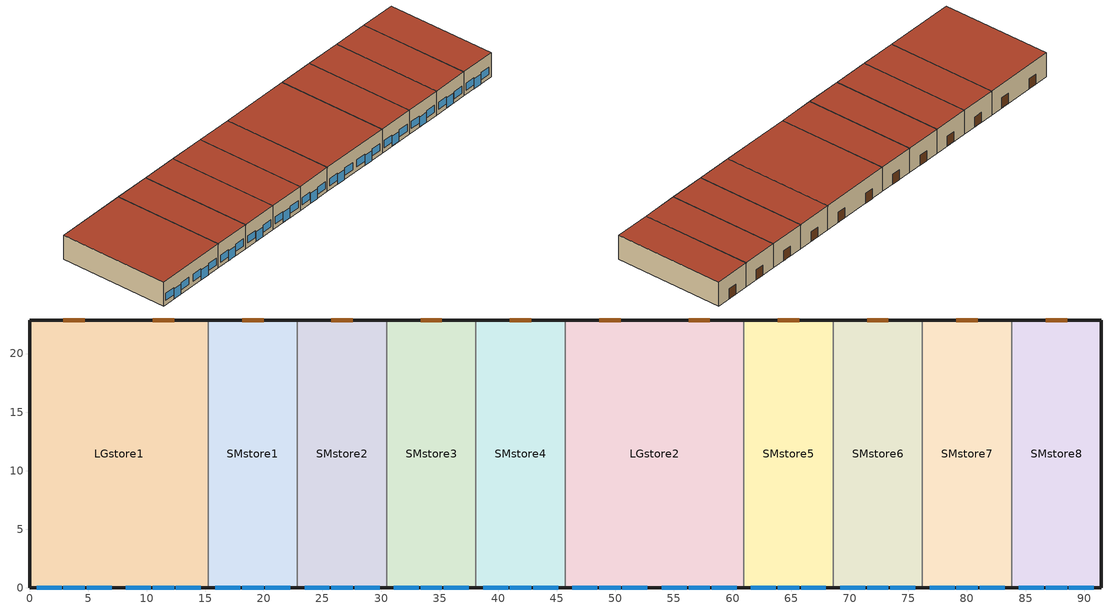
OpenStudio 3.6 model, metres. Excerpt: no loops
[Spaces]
SMstore2
 floor ground (Foundation F 0.9W/m*K Perim 15.24m Area 174.19m2): 30.48,22.86 30.48,0 22.86,0 22.86,22.86 z0
 wall outside: 22.86,0 30.48,0 / 30.48,22.86 22.86,22.86 z0:5.18
 wall to SMstore3: 30.48,0 30.48,22.86 z0:5.18
 wall to SMstore1: 22.86,22.86 22.86,0 z0:5.18
 window: 23.47,0 25.6,0 / 27.74,0 29.87,0 z0.91:2.43; 25.76,0 27.58,0 z0:2.13
 door: 27.58,22.86 25.76,22.86 z0:2.13
 roof outside: 30.48,0 30.48,22.86 22.86,22.86 22.86,0 z5.18
SMstore7
 floor ground (Foundation F 0.9W/m*K Perim 15.24m Area 174.19m2): 83.82,22.86 83.82,0 76.2,0 76.2,22.86 z0
 wall outside: 76.2,0 83.82,0 / 83.82,22.86 76.2,22.86 z0:5.18
 wall to SMstore6: 76.2,22.86 76.2,0 z0:5.18
 wall to SMstore8: 83.82,0 83.82,22.86 z0:5.18
 window: 81.08,0 83.21,0 / 76.81,0 78.94,0 z0.91:2.43; 79.1,0 80.92,0 z0:2.13
 door: 80.92,22.86 79.1,22.86 z0:2.13
 roof outside: 83.82,0 83.82,22.86 76.2,22.86 76.2,0 z5.18
SMstore3
 floor ground (Foundation F 0.9W/m*K Perim 15.24m Area 174.19m2): 38.1,22.86 38.1,0 30.48,0 30.48,22.86 z0
 wall outside: 30.48,0 38.1,0 / 38.1,22.86 30.48,22.86 z0:5.18
 wall to SMstore4: 38.1,0 38.1,22.86 z0:5.18
 window: 31.09,0 33.22,0 / 35.36,0 37.49,0 z0.91:2.43; 33.38,0 35.2,0 z0:2.13
 door: 35.2,22.86 33.38,22.86 z0:2.13
 roof outside: 38.1,0 38.1,22.86 30.48,22.86 30.48,0 z5.18
SMstore1
 floor ground (Foundation F 0.9W/m*K Perim 15.24m Area 174.19m2): 22.86,22.86 22.86,0 15.24,0 15.24,22.86 z0
 wall outside: 15.24,0 22.86,0 / 22.86,22.86 15.24,22.86 z0:5.18
 wall to LGstore1: 15.24,22.86 15.24,0 z0:5.18
 window: 15.85,0 17.98,0 / 20.12,0 22.25,0 z0.91:2.43; 18.14,0 19.97,0 z0:2.13
 door: 19.97,22.86 18.14,22.86 z0:2.13
 roof outside: 22.86,0 22.86,22.86 15.24,22.86 15.24,0 z5.18
LGstore2
 floor ground (Foundation F 0.9W/m*K Perim 30.48m Area 348.39m2): 60.96,22.86 60.96,0 45.72,0 45.72,22.86 z0
 wall outside: 45.72,0 60.96,0 / 60.96,22.86 45.72,22.86 z0:5.18
 wall to SMstore5: 60.96,0 60.96,22.86 z0:5.18
 wall to SMstore4: 45.72,22.86 45.72,0 z0:5.18
 window: 48.62,0 50.44,0 / 56.24,0 58.06,0 z0:2.13; 46.33,0 48.46,0 / 58.22,0 60.35,0 / 53.95,0 56.08,0 / 50.6,0 52.73,0 z0.91:2.43
 door: 50.44,22.86 48.62,22.86 / 58.06,22.86 56.24,22.86 z0:2.13
 roof outside: 60.96,0 60.96,22.86 45.72,22.86 45.72,0 z5.18
SMstore8
 floor ground (Foundation F 0.9W/m*K Perim 38.1m Area 174.19m2): 91.44,22.86 91.44,0 83.82,0 83.82,22.86 z0
 wall outside: 83.82,0 91.44,0 91.44,22.86 83.82,22.86 z0:5.18
 window: 86.72,0 88.54,0 z0:2.13; 84.43,0 86.56,0 / 88.7,0 90.83,0 z0.91:2.43
 door: 88.54,22.86 86.72,22.86 z0:2.13
 roof outside: 91.44,0 91.44,22.86 83.82,22.86 83.82,0 z5.18
SMstore5
 floor ground (Foundation F 0.9W/m*K Perim 15.24m Area 174.19m2): 68.58,22.86 68.58,0 60.96,0 60.96,22.86 z0
 wall outside: 60.96,0 68.58,0 / 68.58,22.86 60.96,22.86 z0:5.18
 wall to SMstore6: 68.58,0 68.58,22.86 z0:5.18
 window: 61.57,0 63.7,0 / 65.84,0 67.97,0 z0.91:2.43; 63.86,0 65.68,0 z0:2.13
 door: 65.68,22.86 63.86,22.86 z0:2.13
 roof outside: 68.58,0 68.58,22.86 60.96,22.86 60.96,0 z5.18
SMstore4
 floor ground (Foundation F 0.9W/m*K Perim 15.24m Area 174.19m2): 45.72,22.86 45.72,0 38.1,0 38.1,22.86 z0
 wall outside: 38.1,0 45.72,0 / 45.72,22.86 38.1,22.86 z0:5.18
 window: 41,0 42.82,0 z0:2.13; 38.71,0 40.84,0 / 42.98,0 45.11,0 z0.91:2.43
 door: 42.82,22.86 41,22.86 z0:2.13
 roof outside: 45.72,0 45.72,22.86 38.1,22.86 38.1,0 z5.18
SMstore6
 floor ground (Foundation F 0.9W/m*K Perim 15.24m Area 174.19m2): 76.2,22.86 76.2,0 68.58,0 68.58,22.86 z0
 wall outside: 68.58,0 76.2,0 / 76.2,22.86 68.58,22.86 z0:5.18
 window: 73.46,0 75.59,0 / 69.19,0 71.32,0 z0.91:2.43; 71.48,0 73.3,0 z0:2.13
 door: 73.3,22.86 71.48,22.86 z0:2.13
 roof outside: 76.2,0 76.2,22.86 68.58,22.86 68.58,0 z5.18
LGstore1
 floor ground (Foundation F 0.9W/m*K Perim 53.34m Area 348.39m2): 15.24,22.86 15.24,0 0,0 0,22.86 z0
 wall outside: 15.24,22.86 0,22.86 0,0 15.24,0 z0:5.18
 window: 8.23,0 10.36,0 / 0.61,0 2.74,0 / 4.88,0 7.01,0 / 12.5,0 14.63,0 z0.91:2.43; 10.52,0 12.35,0 / 2.9,0 4.73,0 z0:2.13
 door: 4.73,22.86 2.9,22.86 / 12.35,22.86 10.52,22.86 z0:2.13
 roof outside: 15.24,0 15.24,22.86 0,22.86 0,0 z5.18
[ClimateZones]
Climate Zone Institution Name 1=ASHRAE; Climate Zone Document Name 1=ANSI/ASHRAE Standard 169; Climate Zone Document Year 1=2006; Climate Zone Value 1=4A
[Building]
-RetailStripmall-ASHRAE 169-2013-4A created: 2024-02-12 17:39:38 +0000: North Axis {deg}=0; Default Construction Set=90.1-2016 - StMall - ASHRAE 169-2013-4A; Standards Number of Stories=1; Standards Number of Above Ground Stories=1; Standards Building Type=RetailStripmall
[Site]
New York-John F Kennedy Intl AP_NY_USA: Latitude {deg}=40.65; Longitude {deg}=-73.8; Time Zone {hr}=-5; Elevation {m}=5; Terrain=City
[SizingPeriod:DesignDay] Barometric Pressure {Pa}=101241; Rain Indicator=No; Snow Indicator=No; Day of Month=21; Daylight Saving Time Indicator=No; Humidity Condition Type=Wetbulb; Dry-Bulb Temperature Range Modifier Type=DefaultMultipliers
Name | Maximum Dry-Bulb Temperature {C} | Daily Dry-Bulb Temperature Range {deltaC} | Wind Speed {m/s} | Wind Direction {deg} | Month | Day Type | Wetbulb or DewPoint at Maximum Dry-Bulb {C} | Solar Model Indicator | ASHRAE Clear Sky Optical Depth for Beam Irradiance | ASHRAE Clear Sky Optical Depth for Diffuse Irradiance | Sky Clearness
New.York-John.F.Kennedy.Intl.AP_NY_USA Ann Clg .4% Condns DB=>MWB | 32.1 | 7.4 | 5.6 | 230 | 7 | SummerDesignDay | 23.1 | ASHRAETau | 0.541 | 1.8
New.York-John.F.Kennedy.Intl.AP_NY_USA Ann Clg .4% Condns WB=>MDB | 29.1 | 7.4 | 5.6 | 230 | 7 | SummerDesignDay | 25 | ASHRAETau | 0.541 | 1.8
New.York-John.F.Kennedy.Intl.AP_NY_USA Ann Htg 99.6% Condns DB | -10.7 | 0 | 7.5 | 320 | 1 | WinterDesignDay | -10.7 | ASHRAEClearSky |  |  | 0
[Site:WaterMainsTemperature]
Calculation Method=Correlation; Annual Average Outdoor Air Temperature {C}=12.4667; Maximum Difference In Monthly Average Outdoor Air Temperatures {deltaC}=25.2
[Site:GroundTemperature:Shallow]
6, 2.1, 1.1, 2, 7.2, 13.1, 18.7, 22.7, 23.9, 22, 17.5, 11.7
[Site:GroundTemperature:Deep]
11.8, 9, 7.2, 6.7, 7.7, 10.1, 13, 15.9, 17.8, 18.2, 17.1, 14.8
[Site:GroundTemperature:FCfactorMethod]
January Ground Temperature {C}=14; February Ground Temperature {C}=7.3; March Ground Temperature {C}=3.3; April Ground Temperature {C}=1.2; May Ground Temperature {C}=-0.2; June Ground Temperature {C}=5.6; July Ground Temperature {C}=10.9; August Ground Temperature {C}=16.1; September Ground Temperature {C}=21.7; October Ground Temperature {C}=25; November Ground Temperature {C}=24.8; December Ground Temperature {C}=19.9
[Material:NoMass] Thermal Absorptance=0.9; Solar Absorptance=0.7
Name | Roughness | Thermal Resistance {m2-K/W} | Visible Absorptance
CP02 CARPET PAD | VeryRough | 0.21648 | 0.8
Typical Insulation R-14.97 | Smooth | 2.63723 | 0.7
Typical Carpet Pad | Smooth | 0.21648 | 0.8
Typical Insulation R-13.45 | Smooth | 2.368 | 0.7
Typical Insulation R-30.13 | Smooth | 5.30668 | 0.7
Typical Insulation R-1.85 | Smooth | 0.326262 | 0.7
Typical Insulation R-2.38 | Smooth | 0.418404 | 0.7
[Material]
Name | Roughness | Thickness {m} | Conductivity {W/m-K} | Density {kg/m3} | Specific Heat {J/kg-K} | Thermal Absorptance | Solar Absorptance | Visible Absorptance
100mm Normalweight concrete floor | MediumSmooth | 0.1016 | 2.31 | 2322 | 832
G01 13mm gypsum board | Smooth | 0.0127 | 0.16 | 800 | 1090 | 0.9 | 0.7 | 0.5
4 in. Normalweight Concrete Floor | MediumRough | 0.1016 | 2.31 | 2322 | 832 | 0.9 | 0.7 | 0.7
25mm Stucco | Smooth | 0.0254 | 0.72 | 1856 | 840 | 0.9 | 0.7 | 0.7
5/8 in. Gypsum Board | MediumSmooth | 0.0159 | 0.16 | 800 | 1090 | 0.9 | 0.7 | 0.7
Roof Membrane | VeryRough | 0.0095 | 0.16 | 1121.29 | 1460 | 0.9 | 0.7 | 0.7
Metal Roof Surface; F08 Metal surface | Smooth | 0.0008 | 45.28 | 7824 | 500 | 0.9 | 0.7 | 0.7
8 in. Normalweight Concrete Floor | MediumRough | 0.2032 | 2.31 | 2322 | 832 | 0.9 | 0.7 | 0.7
8 in. Concrete Block Basement Wall | MediumRough | 0.2032 | 1.326 | 1842 | 912 | 0.9 | 0.7 | 0.7
G05 25mm wood | MediumSmooth | 0.0254 | 0.15 | 608 | 1630 | 0.9 | 0.5 | 0.5
Std Wood 6inch | MediumSmooth | 0.15 | 0.12 | 540 | 1210 | 0.9 | 0.7 | 0.7
[Construction:FfactorGroundFloor] F-Factor {W/m-K}=0.899982
Name | Area {m2} | PerimeterExposed {m}
Foundation F 0.9W/m*K Perim 15.24m Area 174.19m2 | 174.1932 | 15.24
Foundation F 0.9W/m*K Perim 38.1m Area 174.19m2 | 174.1932 | 38.1
Foundation F 0.9W/m*K Perim 30.48m Area 348.39m2 | 348.3864 | 30.48
Foundation F 0.9W/m*K Perim 53.34m Area 348.39m2 | 348.3864 | 53.34
[DefaultConstructionSet]
90.1-2016 - StMall - ASHRAE 169-2013-4A: Default Exterior Surface Constructions=Default Surface Constructions 1; Default Interior Surface Constructions=Default Surface Constructions 2; Default Ground Contact Surface Constructions=Default Surface Constructions 3; Default Exterior SubSurface Constructions=Default Sub Surface Constructions 1; Default Interior SubSurface Constructions=Default Sub Surface Constructions 2; Interior Partition Construction=Typical Interior Partition
[DefaultSurfaceConstructions]
Name | Floor Construction | Wall Construction | Roof Ceiling Construction
Default Surface Constructions 1 | Typical Insulated Exterior Mass Floor R-17.54 | Typical Insulated Steel Framed Exterior Wall R-15.63 | Typical IEAD Roof R-31.25
Default Surface Constructions 2 | Typical Interior Floor | Typical Interior Wall | Typical Interior Ceiling
Default Surface Constructions 3 | Typical Insulated Carpeted 8in Slab Floor | Typical Insulated Basement Mass Wall
[Construction]
Typical Insulated Exterior Mass Floor R-17.54: Typical Insulation R-14.97, 4 in. Normalweight Concrete Floor, Typical Carpet Pad
Typical Insulated Steel Framed Exterior Wall R-15.63: 25mm Stucco, 5/8 in. Gypsum Board, Typical Insulation R-13.45, 5/8 in. Gypsum Board
Typical IEAD Roof R-31.25: Roof Membrane, Typical Insulation R-30.13, Metal Roof Surface
Typical Interior Floor: 100mm Normalweight concrete floor, CP02 CARPET PAD
Typical Interior Wall: G01 13mm gypsum board, G01 13mm gypsum board
Typical Interior Ceiling: CP02 CARPET PAD, 100mm Normalweight concrete floor
Typical Insulated Carpeted 8in Slab Floor: 8 in. Normalweight Concrete Floor, Typical Carpet Pad
Typical Insulated Basement Mass Wall: 8 in. Concrete Block Basement Wall
Simple Glazing U 0.38 SHGC 0.36: Simple Glazing U 0.38 SHGC 0.36
Typical Insulated Metal Door R-2.7: F08 Metal surface, Typical Insulation R-1.85
Typical Overhead Door R-3.23: Typical Insulation R-2.38
U 0.5 SHGC 0.4 Simple Glazing Skylight: Simple Glazing U 0.5 SHGC 0.4
Typical Interior Window: Clear 3mm
Typical Interior Door; Typical Interior Partition: G05 25mm wood
InteriorFurnishings: Std Wood 6inch
[DefaultSubSurfaceConstructions]
Name | Fixed Window Construction | Operable Window Construction | Door Construction | Glass Door Construction | Overhead Door Construction | Skylight Construction | Tubular Daylight Dome Construction | Tubular Daylight Diffuser Construction
Default Sub Surface Constructions 1 | Simple Glazing U 0.38 SHGC 0.36 | Simple Glazing U 0.38 SHGC 0.36 | Typical Insulated Metal Door R-2.7 | Simple Glazing U 0.38 SHGC 0.36 | Typical Overhead Door R-3.23 | U 0.5 SHGC 0.4 Simple Glazing Skylight | Typical Interior Window | Typical Interior Window
Default Sub Surface Constructions 2 | Typical Interior Window | Typical Interior Window | Typical Interior Door
[WindowMaterial:SimpleGlazingSystem] Visible Transmittance=0.81
Name | U-Factor {W/m2-K} | Solar Heat Gain Coefficient
Simple Glazing U 0.38 SHGC 0.36 | 2.15774 | 0.36
Simple Glazing U 0.5 SHGC 0.4 | 2.83913 | 0.4
[WindowMaterial:Glazing]
Clear 3mm: Optical Data Type=SpectralAverage; Thickness {m}=0.003; Solar Transmittance at Normal Incidence=0.837; Front Side Solar Reflectance at Normal Incidence=0.075; Back Side Solar Reflectance at Normal Incidence=0.075; Visible Transmittance at Normal Incidence=0.898; Front Side Visible Reflectance at Normal Incidence=0.081; Back Side Visible Reflectance at Normal Incidence=0.081; Infrared Transmittance at Normal Incidence=0; Front Side Infrared Hemispherical Emissivity=0.84; Back Side Infrared Hemispherical Emissivity=0.84; Conductivity {W/m-K}=0.9; Dirt Correction Factor for Solar and Visible Transmittance=1; Solar Diffusing=No
[Space] Building Story=Building Story 1; Part of Total Floor Area=Yes
Name | Space Type | Thermal Zone
SMstore2 | StripMall Strip mall - type 2 | SMstore2 ZN
SMstore7 | StripMall Strip mall - type 3 | SMstore7 ZN
SMstore3 | StripMall Strip mall - type 2 | SMstore3 ZN
SMstore1 | StripMall Strip mall - type 1 | SMstore1 ZN
LGstore2 | StripMall Strip mall - type 3 | LGstore2 ZN
SMstore5 | StripMall Strip mall - type 3 | SMstore5 ZN
LGstore1 | StripMall Strip mall - type 1 | LGstore1 ZN
SMstore8 | StripMall Strip mall - type 3 | SMstore8 ZN
SMstore4 | StripMall Strip mall - type 2 | SMstore4 ZN
SMstore6 | StripMall Strip mall - type 3 | SMstore6 ZN
[BuildingStory]
Building Story 1: Nominal Z Coordinate {m}=0
[SpaceType] Standards Building Type=StripMall
Name | Default Schedule Set | Design Specification Outdoor Air Object | Standards Space Type
StripMall Strip mall - type 1 | StripMall Strip mall - type 1 Schedule Set | StripMall Strip mall - type 1 Ventilation | Strip mall - type 1
StripMall Strip mall - type 2 | StripMall Strip mall - type 2 Schedule Set | StripMall Strip mall - type 2 Ventilation | Strip mall - type 2
StripMall Strip mall - type 3 | StripMall Strip mall - type 3 Schedule Set | StripMall Strip mall - type 3 Ventilation | Strip mall - type 3
[People:Definition] Number of People Calculation Method=People/Area; People per Space Floor Area {person/m2}=0.0861113; Fraction Radiant=0.3
StripMall Strip mall - type 1 People Definition; StripMall Strip mall - type 2 People Definition; StripMall Strip mall - type 3 People Definition
[People] Work Efficiency Schedule=Work Efficiency Schedule; Clothing Insulation Schedule=Clothing Schedule; Air Velocity Schedule=Air Velocity Schedule; Multiplier=1
Name | People Definition | Space or SpaceType
StripMall Strip mall - type 1 People | StripMall Strip mall - type 1 People Definition | StripMall Strip mall - type 1
StripMall Strip mall - type 2 People | StripMall Strip mall - type 2 People Definition | StripMall Strip mall - type 2
StripMall Strip mall - type 3 People | StripMall Strip mall - type 3 People Definition | StripMall Strip mall - type 3
[Lights:Definition] Design Level Calculation Method=Watts/Area; Fraction Radiant=0.7; Fraction Visible=0.2; Return Air Fraction=0
Name | Watts per Space Floor Area {W/m2}
StripMall Strip mall - type 1 Lights Definition; StripMall Strip mall - type 2 Lights Definition; StripMall Strip mall - type 3 Lights Definition | 11.4097
StripMall Strip mall - type 1 Additional Lights Definition | 6.65208
StripMall Strip mall - type 2 Additional Lights Definition | 6.95349
[ElectricEquipment:Definition] Design Level Calculation Method=Watts/Area; Watts per Space Floor Area {W/m2}=4.30556; Fraction Latent=0; Fraction Radiant=0.5; Fraction Lost=0
StripMall Strip mall - type 1 Elec Equip Definition; StripMall Strip mall - type 2 Elec Equip Definition; StripMall Strip mall - type 3 Elec Equip Definition
[ElectricEquipment]
Name | Electric Equipment Definition | Space or SpaceType
StripMall Strip mall - type 1 Elec Equip | StripMall Strip mall - type 1 Elec Equip Definition | StripMall Strip mall - type 1
StripMall Strip mall - type 2 Elec Equip | StripMall Strip mall - type 2 Elec Equip Definition | StripMall Strip mall - type 2
StripMall Strip mall - type 3 Elec Equip | StripMall Strip mall - type 3 Elec Equip Definition | StripMall Strip mall - type 3
[DesignSpecification:OutdoorAir] Outdoor Air Method=Sum; Outdoor Air Flow per Floor Area {m3/s-m2}=0.0011811
StripMall Strip mall - type 1 Ventilation; StripMall Strip mall - type 2 Ventilation; StripMall Strip mall - type 3 Ventilation
[DefaultScheduleSet] People Activity Level Schedule=HotelSmall Activity_Sch
Name | Number of People Schedule | Lighting Schedule | Electric Equipment Schedule | Infiltration Schedule
StripMall Strip mall - type 1 Schedule Set | RetailStripmall Type1_OCC_SCH | RetailStripmall Type1_LIGHT_SCH_2013 | RetailStripmall Type1_EQUIP_SCH | RetailStripmall Type1_Infil_SCH
StripMall Strip mall - type 2 Schedule Set | RetailStripmall Type2_OCC_SCH | RetailStripmall Type2_LIGHT_SCH_2013 | RetailStripmall Type2_EQUIP_SCH | RetailStripmall Type2_Infil_SCH
StripMall Strip mall - type 3 Schedule Set | RetailStripmall Type3_OCC_SCH | RetailStripmall Type3_LIGHT_SCH_2013 | RetailStripmall Type3_EQUIP_SCH | RetailStripmall Type3_Infil_SCH
[ThermostatSetpoint:DualSetpoint]
Name | Heating Setpoint Temperature Schedule | Cooling Setpoint Temperature Schedule
StripMall Strip mall - type 1 Thermostat 1; StripMall Strip mall - type 1 Thermostat 2 | RetailStripmall Type1_HTGSETP_SCH_NO_OPTIMUM | RetailStripmall Type1_CLGSETP_SCH_NO_OPTIMUM
StripMall Strip mall - type 3 Thermostat 1; StripMall Strip mall - type 3 Thermostat 2; StripMall Strip mall - type 3 Thermostat 3; StripMall Strip mall - type 3 Thermostat 4; StripMall Strip mall - type 3 Thermostat 5 | RetailStripmall Type3_HTGSETP_SCH_NO_OPTIMUM | RetailStripmall Type3_CLGSETP_SCH_NO_OPTIMUM
StripMall Strip mall - type 2 Thermostat 1; StripMall Strip mall - type 2 Thermostat 2; StripMall Strip mall - type 2 Thermostat 3 | RetailStripmall Type2_HTGSETP_SCH_NO_OPTIMUM | RetailStripmall Type2_CLGSETP_SCH_NO_OPTIMUM
[SpaceInfiltration:DesignFlowRate] Temperature Term Coefficient=0; Velocity Squared Term Coefficient=0
Name | Space or SpaceType | Schedule | Design Flow Rate Calculation Method | Flow per Exterior Surface Area {m3/s-m2} | Constant Term Coefficient | Velocity Term Coefficient | Design Flow Rate {m3/s}
LGstore1 Infiltration | LGstore1 | RetailStripmall Type1_Infil_SCH | Flow/ExteriorArea | 0.000251924 | 0 | 0.224
LGstore2 Infiltration | LGstore2 | RetailStripmall Type3_Infil_SCH | Flow/ExteriorArea | 0.000177627 | 0 | 0.224
SMstore1 Infiltration | SMstore1 | RetailStripmall Type1_Infil_SCH | Flow/ExteriorArea | 0.000177627 | 0 | 0.224
SMstore2 Infiltration | SMstore2 | RetailStripmall Type2_Infil_SCH | Flow/ExteriorArea | 0.000177627 | 0 | 0.224
SMstore3 Infiltration | SMstore3 | RetailStripmall Type2_Infil_SCH | Flow/ExteriorArea | 0.000177627 | 0 | 0.224
SMstore4 Infiltration | SMstore4 | RetailStripmall Type2_Infil_SCH | Flow/ExteriorArea | 0.000177627 | 0 | 0.224
SMstore5 Infiltration | SMstore5 | RetailStripmall Type3_Infil_SCH | Flow/ExteriorArea | 0.000177627 | 0 | 0.224
SMstore6 Infiltration | SMstore6 | RetailStripmall Type3_Infil_SCH | Flow/ExteriorArea | 0.000177627 | 0 | 0.224
SMstore7 Infiltration | SMstore7 | RetailStripmall Type3_Infil_SCH | Flow/ExteriorArea | 0.000177627 | 0 | 0.224
SMstore8 Infiltration | SMstore8 | RetailStripmall Type3_Infil_SCH | Flow/ExteriorArea | 0.000302542 | 0 | 0.224
LGstore1 Door Open Infiltration | LGstore1 | RetailStripmall INFIL_Door_Opening_SCH_2013 | Flow/Space |  | 1 | 0 | 0.241165
LGstore2 Door Open Infiltration | LGstore2 | RetailStripmall INFIL_Door_Opening_SCH_2013 | Flow/Space |  | 1 | 0 | 0.241165
SMstore1 Door Open Infiltration | SMstore1 | RetailStripmall INFIL_Door_Opening_SCH_2013 | Flow/Space |  | 1 | 0 | 0.134505
SMstore2 Door Open Infiltration | SMstore2 | RetailStripmall INFIL_Door_Opening_SCH_2013 | Flow/Space |  | 1 | 0 | 0.134505
SMstore3 Door Open Infiltration | SMstore3 | RetailStripmall INFIL_Door_Opening_SCH_2013 | Flow/Space |  | 1 | 0 | 0.134505
SMstore4 Door Open Infiltration | SMstore4 | RetailStripmall INFIL_Door_Opening_SCH_2013 | Flow/Space |  | 1 | 0 | 0.134505
SMstore5 Door Open Infiltration | SMstore5 | RetailStripmall INFIL_Door_Opening_SCH_2013 | Flow/Space |  | 1 | 0 | 0.134505
SMstore6 Door Open Infiltration | SMstore6 | RetailStripmall INFIL_Door_Opening_SCH_2013 | Flow/Space |  | 1 | 0 | 0.134505
SMstore7 Door Open Infiltration | SMstore7 | RetailStripmall INFIL_Door_Opening_SCH_2013 | Flow/Space |  | 1 | 0 | 0.134505
SMstore8 Door Open Infiltration | SMstore8 | RetailStripmall INFIL_Door_Opening_SCH_2013 | Flow/Space |  | 1 | 0 | 0.134505
[ThermalZone] Use Ideal Air Loads=No
Name | Thermostat
LGstore1 ZN | StripMall Strip mall - type 1 Thermostat 1
LGstore2 ZN | StripMall Strip mall - type 3 Thermostat 1
SMstore1 ZN | StripMall Strip mall - type 1 Thermostat 2
SMstore2 ZN | StripMall Strip mall - type 2 Thermostat 1
SMstore3 ZN | StripMall Strip mall - type 2 Thermostat 2
SMstore4 ZN | StripMall Strip mall - type 2 Thermostat 3
SMstore5 ZN | StripMall Strip mall - type 3 Thermostat 2
SMstore6 ZN | StripMall Strip mall - type 3 Thermostat 3
SMstore7 ZN | StripMall Strip mall - type 3 Thermostat 4
SMstore8 ZN | StripMall Strip mall - type 3 Thermostat 5
[AvailabilityManager:NightCycle] Applicability Schedule=Always On Discrete; Control Type=CycleOnAny; Thermostat Tolerance {deltaC}=1; Cycling Run Time {s}=1800
Availability Manager Night Cycle 1; Availability Manager Night Cycle 2; Availability Manager Night Cycle 3; Availability Manager Night Cycle 4; Availability Manager Night Cycle 5; Availability Manager Night Cycle 6; Availability Manager Night Cycle 7; Availability Manager Night Cycle 8; Availability Manager Night Cycle 9; Availability Manager Night Cycle 10
[InternalMass:Definition]
Internal Mass Definition 1: Construction=InteriorFurnishings; Design Level Calculation Method=SurfaceArea/Area; Surface Area per Space Floor Area=2
[InternalMass] Internal Mass Definition=Internal Mass Definition 1; Multiplier=1
Name | Space or SpaceType
SMstore6 Mass | SMstore6
SMstore8 Mass | SMstore8
SMstore5 Mass | SMstore5
LGstore2 Mass | LGstore2
SMstore4 Mass | SMstore4
SMstore1 Mass | SMstore1
SMstore3 Mass | SMstore3
LGstore1 Mass | LGstore1
SMstore7 Mass | SMstore7
SMstore2 Mass | SMstore2
[Exterior:Lights:Definition]
Name | Design Level {W}
Occ Sensing Exterior Lights Def | 4639.005
NonDimming Exterior Lights Def | 418.4
[Exterior:Lights] Control Option=AstronomicalClock
Name | Exterior Lights Definition | Schedule
Occ Sensing Exterior Lights Def | Occ Sensing Exterior Lights Def | RetailStripmall Exterior_lighting_schedule_b_2016
NonDimming Exterior Lights Def | NonDimming Exterior Lights Def | RetailStripmall Exterior_lighting_schedule_a
[EnergyManagementSystem:Sensor]
Name | Output Variable or Output Meter Index Key | Output Variable or Output Meter
Business_Sensor | RetailStripmall_BUSINESS_SCH | Schedule Value
LGstore1_LSr | LGstore1 | Space Lights Electricity Rate
LGstore2_LSr | LGstore2 | Space Lights Electricity Rate
SMstore1_LSr | SMstore1 | Space Lights Electricity Rate
SMstore2_LSr | SMstore2 | Space Lights Electricity Rate
SMstore3_LSr | SMstore3 | Space Lights Electricity Rate
SMstore4_LSr | SMstore4 | Space Lights Electricity Rate
SMstore5_LSr | SMstore5 | Space Lights Electricity Rate
SMstore6_LSr | SMstore6 | Space Lights Electricity Rate
SMstore7_LSr | SMstore7 | Space Lights Electricity Rate
SMstore8_LSr | SMstore8 | Space Lights Electricity Rate
[Lights] Fraction Replaceable=1
Name | Lights Definition | Space or SpaceType
LGstore1-StripMall Strip mall - type 1 Additional Lights | StripMall Strip mall - type 1 Additional Lights Definition | LGstore1
LGstore1-StripMall Strip mall - type 1 Lights | StripMall Strip mall - type 1 Lights Definition | LGstore1
LGstore2-StripMall Strip mall - type 3 Lights | StripMall Strip mall - type 3 Lights Definition | LGstore2
SMstore1-StripMall Strip mall - type 1 Additional Lights | StripMall Strip mall - type 1 Additional Lights Definition | SMstore1
SMstore1-StripMall Strip mall - type 1 Lights | StripMall Strip mall - type 1 Lights Definition | SMstore1
SMstore2-StripMall Strip mall - type 2 Lights | StripMall Strip mall - type 2 Lights Definition | SMstore2
SMstore2-StripMall Strip mall - type 2 Additional Lights | StripMall Strip mall - type 2 Additional Lights Definition | SMstore2
SMstore3-StripMall Strip mall - type 2 Lights | StripMall Strip mall - type 2 Lights Definition | SMstore3
SMstore3-StripMall Strip mall - type 2 Additional Lights | StripMall Strip mall - type 2 Additional Lights Definition | SMstore3
SMstore4-StripMall Strip mall - type 2 Lights | StripMall Strip mall - type 2 Lights Definition | SMstore4
SMstore4-StripMall Strip mall - type 2 Additional Lights | StripMall Strip mall - type 2 Additional Lights Definition | SMstore4
SMstore5-StripMall Strip mall - type 3 Lights | StripMall Strip mall - type 3 Lights Definition | SMstore5
SMstore6-StripMall Strip mall - type 3 Lights | StripMall Strip mall - type 3 Lights Definition | SMstore6
SMstore7-StripMall Strip mall - type 3 Lights | StripMall Strip mall - type 3 Lights Definition | SMstore7
SMstore8-StripMall Strip mall - type 3 Lights | StripMall Strip mall - type 3 Lights Definition | SMstore8
[EnergyManagementSystem:Actuator] Actuated Component Type=Lights; Actuated Component Control Type=Electricity Rate
Name | Actuated Component
LGstore1_Light1_Actuator | LGstore1-StripMall Strip mall - type 1 Additional Lights
LGstore1_Light2_Actuator | LGstore1-StripMall Strip mall - type 1 Lights
LGstore2_Light1_Actuator | LGstore2-StripMall Strip mall - type 3 Lights
SMstore1_Light1_Actuator | SMstore1-StripMall Strip mall - type 1 Additional Lights
SMstore1_Light2_Actuator | SMstore1-StripMall Strip mall - type 1 Lights
SMstore2_Light1_Actuator | SMstore2-StripMall Strip mall - type 2 Lights
SMstore2_Light2_Actuator | SMstore2-StripMall Strip mall - type 2 Additional Lights
SMstore3_Light1_Actuator | SMstore3-StripMall Strip mall - type 2 Lights
SMstore3_Light2_Actuator | SMstore3-StripMall Strip mall - type 2 Additional Lights
SMstore4_Light1_Actuator | SMstore4-StripMall Strip mall - type 2 Lights
SMstore4_Light2_Actuator | SMstore4-StripMall Strip mall - type 2 Additional Lights
SMstore5_Light1_Actuator | SMstore5-StripMall Strip mall - type 3 Lights
SMstore6_Light1_Actuator | SMstore6-StripMall Strip mall - type 3 Lights
SMstore7_Light1_Actuator | SMstore7-StripMall Strip mall - type 3 Lights
SMstore8_Light1_Actuator | SMstore8-StripMall Strip mall - type 3 Lights
[EnergyManagementSystem:Program]
SET_LGstore1_Light_EMS_Program: SET LGstore1_LSr_IP=0.093*LGstore1_LSr/348.3864; IF (Business_Sensor <= 0) && (LGstore1_LSr_IP >= 0.02); SET LGstore1_Light1_Actuator = 0; SET LGstore1_Light2_Actuator = 0.02*348.3864/0.09290304; ELSE; SET LGstore1_Light1_Actuator = NULL; SET LGstore1_Light2_Actuator = NULL; ENDIF
SET_LGstore2_Light_EMS_Program: SET LGstore2_LSr_IP=0.093*LGstore2_LSr/348.38640000000004; IF (Business_Sensor <= 0) && (LGstore2_LSr_IP >= 0.02); SET LGstore2_Light1_Actuator = 0.02*348.38640000000004/0.09290304; ELSE; SET LGstore2_Light1_Actuator = NULL; ENDIF
SET_SMstore1_Light_EMS_Program: SET SMstore1_LSr_IP=0.093*SMstore1_LSr/174.1932; IF (Business_Sensor <= 0) && (SMstore1_LSr_IP >= 0.02); SET SMstore1_Light1_Actuator = 0; SET SMstore1_Light2_Actuator = 0.02*174.1932/0.09290304; ELSE; SET SMstore1_Light1_Actuator = NULL; SET SMstore1_Light2_Actuator = NULL; ENDIF
SET_SMstore2_Light_EMS_Program: SET SMstore2_LSr_IP=0.093*SMstore2_LSr/174.19320000000002; IF (Business_Sensor <= 0) && (SMstore2_LSr_IP >= 0.02); SET SMstore2_Light1_Actuator = 0.02*174.19320000000002/0.09290304; SET SMstore2_Light2_Actuator = 0; ELSE; SET SMstore2_Light1_Actuator = NULL; SET SMstore2_Light2_Actuator = NULL; ENDIF
SET_SMstore3_Light_EMS_Program: SET SMstore3_LSr_IP=0.093*SMstore3_LSr/174.19320000000002; IF (Business_Sensor <= 0) && (SMstore3_LSr_IP >= 0.02); SET SMstore3_Light1_Actuator = 0.02*174.19320000000002/0.09290304; SET SMstore3_Light2_Actuator = 0; ELSE; SET SMstore3_Light1_Actuator = NULL; SET SMstore3_Light2_Actuator = NULL; ENDIF
SET_SMstore4_Light_EMS_Program: SET SMstore4_LSr_IP=0.093*SMstore4_LSr/174.19319999999993; IF (Business_Sensor <= 0) && (SMstore4_LSr_IP >= 0.02); SET SMstore4_Light1_Actuator = 0.02*174.19319999999993/0.09290304; SET SMstore4_Light2_Actuator = 0; ELSE; SET SMstore4_Light1_Actuator = NULL; SET SMstore4_Light2_Actuator = NULL; ENDIF
[Schedule:Ruleset]
Name | Default Day Schedule | Summer Design Day Schedule | Winter Design Day Schedule
Clothing Schedule | Clothing Schedule Default Winter Clothes
Air Velocity Schedule | Air Velocity Schedule Default
Work Efficiency Schedule | Work Efficiency Schedule Default
RetailStripmall Type1_OCC_SCH | RetailStripmall Type1_OCC_SCH Default | RetailStripmall Type1_OCC_SCH Summer Design Day | RetailStripmall Type1_OCC_SCH Winter Design Day
HotelSmall Activity_Sch | HotelSmall Activity_Sch Default | HotelSmall Activity_Sch Summer Design Day | HotelSmall Activity_Sch Winter Design Day
RetailStripmall Type1_LIGHT_SCH_2013 | RetailStripmall Type1_LIGHT_SCH_2013 Default | RetailStripmall Type1_LIGHT_SCH_2013 Summer Design Day | RetailStripmall Type1_LIGHT_SCH_2013 Winter Design Day
RetailStripmall Type1_EQUIP_SCH | RetailStripmall Type1_EQUIP_SCH Default | RetailStripmall Type1_EQUIP_SCH Summer Design Day | RetailStripmall Type1_EQUIP_SCH Winter Design Day
RetailStripmall Type1_Infil_SCH | RetailStripmall Type1_Infil_SCH Default | RetailStripmall Type1_Infil_SCH Summer Design Day | RetailStripmall Type1_Infil_SCH Winter Design Day
RetailStripmall Type1_HTGSETP_SCH_NO_OPTIMUM | RetailStripmall Type1_HTGSETP_SCH_NO_OPTIMUM Default | RetailStripmall Type1_HTGSETP_SCH_NO_OPTIMUM Summer Design Day | RetailStripmall Type1_HTGSETP_SCH_NO_OPTIMUM Winter Design Day
RetailStripmall Type1_CLGSETP_SCH_NO_OPTIMUM | RetailStripmall Type1_CLGSETP_SCH_NO_OPTIMUM Default | RetailStripmall Type1_CLGSETP_SCH_NO_OPTIMUM Summer Design Day | RetailStripmall Type1_CLGSETP_SCH_NO_OPTIMUM Winter Design Day
RetailStripmall Type2_OCC_SCH | RetailStripmall Type2_OCC_SCH Default | RetailStripmall Type2_OCC_SCH Summer Design Day | RetailStripmall Type2_OCC_SCH Winter Design Day
RetailStripmall Type2_LIGHT_SCH_2013 | RetailStripmall Type2_LIGHT_SCH_2013 Default | RetailStripmall Type2_LIGHT_SCH_2013 Summer Design Day | RetailStripmall Type2_LIGHT_SCH_2013 Winter Design Day
RetailStripmall Type2_EQUIP_SCH | RetailStripmall Type2_EQUIP_SCH Default | RetailStripmall Type2_EQUIP_SCH Summer Design Day | RetailStripmall Type2_EQUIP_SCH Winter Design Day
RetailStripmall Type2_Infil_SCH | RetailStripmall Type2_Infil_SCH Default | RetailStripmall Type2_Infil_SCH Summer Design Day | RetailStripmall Type2_Infil_SCH Winter Design Day
RetailStripmall Type2_HTGSETP_SCH_NO_OPTIMUM | RetailStripmall Type2_HTGSETP_SCH_NO_OPTIMUM Default | RetailStripmall Type2_HTGSETP_SCH_NO_OPTIMUM Summer Design Day | RetailStripmall Type2_HTGSETP_SCH_NO_OPTIMUM Winter Design Day
RetailStripmall Type2_CLGSETP_SCH_NO_OPTIMUM | RetailStripmall Type2_CLGSETP_SCH_NO_OPTIMUM Default | RetailStripmall Type2_CLGSETP_SCH_NO_OPTIMUM Summer Design Day | RetailStripmall Type2_CLGSETP_SCH_NO_OPTIMUM Winter Design Day
RetailStripmall Type3_OCC_SCH | RetailStripmall Type3_OCC_SCH Default | RetailStripmall Type3_OCC_SCH Summer Design Day | RetailStripmall Type3_OCC_SCH Winter Design Day
RetailStripmall Type3_LIGHT_SCH_2013 | RetailStripmall Type3_LIGHT_SCH_2013 Default | RetailStripmall Type3_LIGHT_SCH_2013 Summer Design Day | RetailStripmall Type3_LIGHT_SCH_2013 Winter Design Day
RetailStripmall Type3_EQUIP_SCH | RetailStripmall Type3_EQUIP_SCH Default | RetailStripmall Type3_EQUIP_SCH Summer Design Day | RetailStripmall Type3_EQUIP_SCH Winter Design Day
RetailStripmall Type3_Infil_SCH | RetailStripmall Type3_Infil_SCH Default | RetailStripmall Type3_Infil_SCH Summer Design Day | RetailStripmall Type3_Infil_SCH Winter Design Day
RetailStripmall Type3_HTGSETP_SCH_NO_OPTIMUM | RetailStripmall Type3_HTGSETP_SCH_NO_OPTIMUM Default | RetailStripmall Type3_HTGSETP_SCH_NO_OPTIMUM Summer Design Day | RetailStripmall Type3_HTGSETP_SCH_NO_OPTIMUM Winter Design Day
RetailStripmall Type3_CLGSETP_SCH_NO_OPTIMUM | RetailStripmall Type3_CLGSETP_SCH_NO_OPTIMUM Default | RetailStripmall Type3_CLGSETP_SCH_NO_OPTIMUM Summer Design Day | RetailStripmall Type3_CLGSETP_SCH_NO_OPTIMUM Winter Design Day
RetailStripmall INFIL_Door_Opening_SCH_2013 | RetailStripmall INFIL_Door_Opening_SCH_2013 Default | RetailStripmall INFIL_Door_Opening_SCH_2013 Summer Design Day | RetailStripmall INFIL_Door_Opening_SCH_2013 Winter Design Day
RetailStripmall Exterior_lighting_schedule_b_2016 | RetailStripmall Exterior_lighting_schedule_b_2016 Default | RetailStripmall Exterior_lighting_schedule_b_2016 Summer Design Day | RetailStripmall Exterior_lighting_schedule_b_2016 Winter Design Day
RetailStripmall Exterior_lighting_schedule_a | RetailStripmall Exterior_lighting_schedule_a Default | RetailStripmall Exterior_lighting_schedule_a Summer Design Day | RetailStripmall Exterior_lighting_schedule_a Winter Design Day
[Schedule:Day]
Clothing Schedule Default Winter Clothes; RetailStripmall Type1_OCC_SCH Summer Design Day; RetailStripmall Type1_LIGHT_SCH_2013 Summer Design Day; RetailStripmall Type1_EQUIP_SCH Summer Design Day; RetailStripmall Type2_OCC_SCH Summer Design Day; RetailStripmall Type2_LIGHT_SCH_2013 Summer Design Day; RetailStripmall Type2_EQUIP_SCH Summer Design Day; RetailStripmall Type3_OCC_SCH Summer Design Day; RetailStripmall Type3_LIGHT_SCH_2013 Summer Design Day; RetailStripmall Type3_EQUIP_SCH Summer Design Day: 24, 0, 1
Clothing Schedule Summer Clothes: 24, 0, 0.5
Air Velocity Schedule Default: 24, 0, 0.2
Work Efficiency Schedule Default; RetailStripmall Type1_OCC_SCH Winter Design Day; RetailStripmall Type1_LIGHT_SCH_2013 Winter Design Day; RetailStripmall Type1_EQUIP_SCH Winter Design Day; RetailStripmall Type2_OCC_SCH Winter Design Day; RetailStripmall Type2_LIGHT_SCH_2013 Winter Design Day; RetailStripmall Type2_EQUIP_SCH Winter Design Day; RetailStripmall Type3_OCC_SCH Winter Design Day; RetailStripmall Type3_LIGHT_SCH_2013 Winter Design Day; RetailStripmall Type3_EQUIP_SCH Winter Design Day: 24, 0, 0
RetailStripmall Type1_OCC_SCH Default: 8, 0, 0, 10, 0, 0.05, 11, 0, 0.1, 12, 0, 0.2, 13, 0, 0.4, 14, 0, 0.6, 16, 0, 0.4, 17, 0, 0.3, 19, 0, 0.6, 21, 0, 0.4, 22, 0, 0.3, 23, 0, 0.2, 24, 0, 0.05
RetailStripmall Type1_OCC_SCH Mon|Tue|Wed|Thu Day: 8, 0, 0, 10, 0, 0.05, 12, 0, 0.1, 13, 0, 0.2, 15, 0, 0.4, 17, 0, 0.25, 20, 0, 0.5, 23, 0, 0.3, 24, 0, 0.05
RetailStripmall Type1_OCC_SCH Sat|Fri Day: 1, 0, 0.05, 9, 0, 0, 10, 0, 0.05, 12, 0, 0.1, 13, 0, 0.2, 14, 0, 0.6, 15, 0, 0.4, 17, 0, 0.25, 20, 0, 0.5, 23, 0, 0.3, 24, 0, 0.2
HotelSmall Activity_Sch Default; HotelSmall Activity_Sch Winter Design Day; HotelSmall Activity_Sch Summer Design Day: 24, 0, 132
RetailStripmall Type1_LIGHT_SCH_2013 Default; RetailStripmall Type1_LIGHT_SCH_2013 Default|Mon|Tue|Wed|Thu Day: 8, 0, 0.05, 9, 0, 0.04991, 10, 0, 0.4991, 23, 0, 0.94829, 24, 0, 0.4991
RetailStripmall Type1_LIGHT_SCH_2013 Sat|Fri Day: 1, 0, 0.4991, 9, 0, 0.05, 10, 0, 0.4991, 24, 0, 0.94829
RetailStripmall Type1_EQUIP_SCH Default; RetailStripmall Type1_EQUIP_SCH Default|Mon|Tue|Wed|Thu Day: 9, 0, 0.05, 10, 0, 0.5, 23, 0, 0.9, 24, 0, 0.5
RetailStripmall Type1_EQUIP_SCH Sat|Fri Day: 1, 0, 0.5, 9, 0, 0.05, 10, 0, 0.5, 24, 0, 0.9
RetailStripmall Type1_Infil_SCH Default; RetailStripmall Type1_Infil_SCH Summer Design Day; RetailStripmall Type1_Infil_SCH Default|SmrDsn|Mon|Tue|Wed|Thu Day: 8, 0, 1, 24, 0, 0.25
RetailStripmall Type1_Infil_SCH Winter Design Day; RetailStripmall Type1_Infil_SCH WntrDsn|Sat|Fri Day: 1, 0, 0.25, 8, 0, 1, 24, 0, 0.25
RetailStripmall Type1_HTGSETP_SCH_NO_OPTIMUM Default; RetailStripmall Type1_HTGSETP_SCH_NO_OPTIMUM Default|Sat|Fri Day: 8, 0, 15.56, 24, 0, 21.11
RetailStripmall Type1_HTGSETP_SCH_NO_OPTIMUM Mon|Tue|Wed|Thu Day: 1, 0, 21.11, 8, 0, 15.56, 24, 0, 21.11
RetailStripmall Type1_HTGSETP_SCH_NO_OPTIMUM Summer Design Day; RetailStripmall Type2_HTGSETP_SCH_NO_OPTIMUM Summer Design Day; RetailStripmall Type3_HTGSETP_SCH_NO_OPTIMUM Summer Design Day: 24, 0, 15.56
RetailStripmall Type1_HTGSETP_SCH_NO_OPTIMUM Winter Design Day: 1, 0, 21.11, 8, 0, 15.56, 9, 0, 18.33, 24, 0, 21.11
RetailStripmall Type1_CLGSETP_SCH_NO_OPTIMUM Default: 8, 0, 26.67, 24, 0, 23.89
RetailStripmall Type1_CLGSETP_SCH_NO_OPTIMUM Mon|Tue|Wed|Thu Day: 8, 0, 29.44, 24, 0, 23.89
RetailStripmall Type1_CLGSETP_SCH_NO_OPTIMUM Sat|Fri Day: 1, 0, 23.89, 8, 0, 29.44, 24, 0, 23.89
RetailStripmall Type1_CLGSETP_SCH_NO_OPTIMUM Summer Design Day: 8, 0, 29.44, 9, 0, 26.67, 24, 0, 23.89
RetailStripmall Type1_CLGSETP_SCH_NO_OPTIMUM Winter Design Day; RetailStripmall Type2_CLGSETP_SCH_NO_OPTIMUM Winter Design Day; RetailStripmall Type3_CLGSETP_SCH_NO_OPTIMUM Winter Design Day: 24, 0, 29.44
RetailStripmall Type2_OCC_SCH Default: 9, 0, 0, 10, 0, 0.05, 11, 0, 0.1, 12, 0, 0.2, 14, 0, 0.4, 15, 0, 0.3, 16, 0, 0.2, 17, 0, 0.1, 18, 0, 0.05, 24, 0, 0
RetailStripmall Type2_OCC_SCH Sat Day: 8, 0, 0, 9, 0, 0.05, 11, 0, 0.1, 12, 0, 0.2, 13, 0, 0.4, 14, 0, 0.6, 15, 0, 0.4, 18, 0, 0.3, 19, 0, 0.05, 24, 0, 0
RetailStripmall Type2_OCC_SCH Wkdy Day: 8, 0, 0, 9, 0, 0.05, 12, 0, 0.1, 13, 0, 0.2, 14, 0, 0.4, 15, 0, 0.3, 17, 0, 0.2, 19, 0, 0.5, 20, 0, 0.2, 21, 0, 0.05, 24, 0, 0
RetailStripmall Type2_LIGHT_SCH_2013 Default: 9, 0, 0.05, 10, 0, 0.5, 17, 0, 0.95, 18, 0, 0.5, 24, 0, 0.05
RetailStripmall Type2_LIGHT_SCH_2013 Sat Day: 8, 0, 0.05, 9, 0, 0.5, 18, 0, 0.95, 19, 0, 0.5, 24, 0, 0.05
RetailStripmall Type2_LIGHT_SCH_2013 Wkdy Day: 8, 0, 0.05, 9, 0, 0.5, 20, 0, 0.95, 21, 0, 0.5, 24, 0, 0.05
RetailStripmall Type2_EQUIP_SCH Default: 9, 0, 0.05, 10, 0, 0.5, 17, 0, 0.9, 18, 0, 0.5, 24, 0, 0.05
RetailStripmall Type2_EQUIP_SCH Sat Day: 8, 0, 0.05, 9, 0, 0.5, 18, 0, 0.9, 19, 0, 0.5, 24, 0, 0.05
RetailStripmall Type2_EQUIP_SCH Wkdy Day: 8, 0, 0.05, 9, 0, 0.5, 20, 0, 0.9, 21, 0, 0.5, 24, 0, 0.05
RetailStripmall Type2_Infil_SCH Default: 8, 0, 1, 18, 0, 0.25, 24, 0, 1
RetailStripmall Type2_Infil_SCH Summer Design Day; RetailStripmall Type2_Infil_SCH SmrDsn|Wkdy Day: 7, 0, 1, 21, 0, 0.25, 24, 0, 1
RetailStripmall Type2_Infil_SCH Winter Design Day; RetailStripmall Type2_Infil_SCH WntrDsn|Sat Day: 7, 0, 1, 19, 0, 0.25, 24, 0, 1
RetailStripmall Type2_HTGSETP_SCH_NO_OPTIMUM Default: 8, 0, 15.56, 18, 0, 21.11, 24, 0, 15.56
RetailStripmall Type2_HTGSETP_SCH_NO_OPTIMUM Sat Day: 7, 0, 15.56, 19, 0, 21.11, 24, 0, 15.56
RetailStripmall Type2_HTGSETP_SCH_NO_OPTIMUM Wkdy Day: 7, 0, 15.56, 21, 0, 21.11, 24, 0, 15.56
RetailStripmall Type2_HTGSETP_SCH_NO_OPTIMUM Winter Design Day: 7, 0, 15.56, 8, 0, 18.33, 21, 0, 21.11, 24, 0, 15.56
RetailStripmall Type2_CLGSETP_SCH_NO_OPTIMUM Default: 8, 0, 29.44, 17, 0, 23.89, 24, 0, 29.44
RetailStripmall Type2_CLGSETP_SCH_NO_OPTIMUM Sat Day: 7, 0, 29.44, 18, 0, 23.89, 24, 0, 29.44
RetailStripmall Type2_CLGSETP_SCH_NO_OPTIMUM Summer Design Day: 7, 0, 29.44, 8, 0, 26.67, 20, 0, 23.89, 24, 0, 29.44
RetailStripmall Type2_CLGSETP_SCH_NO_OPTIMUM Wkdy Day: 7, 0, 29.44, 20, 0, 23.89, 24, 0, 29.44
RetailStripmall Type3_OCC_SCH Default: 10, 0, 0, 12, 0, 0.11, 13, 0, 0.43, 14, 0, 0.46, 15, 0, 0.5, 16, 0, 0.69, 17, 0, 0.34, 18, 0, 0.11, 24, 0, 0
RetailStripmall Type3_OCC_SCH Sat Day: 9, 0, 0, 11, 0, 0.11, 12, 0, 0.58, 13, 0, 0.71, 14, 0, 0.74, 15, 0, 0.77, 16, 0, 0.8, 17, 0, 0.74, 18, 0, 0.54, 19, 0, 0.11, 24, 0, 0
RetailStripmall Type3_OCC_SCH Wkdy Day: 9, 0, 0, 11, 0, 0.11, 12, 0, 0.43, 13, 0, 0.46, 14, 0, 0.71, 15, 0, 0.5, 16, 0, 0.69, 17, 0, 0.54, 18, 0, 0.71, 19, 0, 0.34, 20, 0, 0.26, 21, 0, 0.11, 24, 0, 0
RetailStripmall Type3_LIGHT_SCH_2013 Default: 10, 0, 0.05, 11, 0, 0.5, 17, 0, 0.95, 18, 0, 0.5, 24, 0, 0.05
RetailStripmall Type3_LIGHT_SCH_2013 Sat Day: 9, 0, 0.05, 10, 0, 0.5, 18, 0, 0.95, 19, 0, 0.5, 24, 0, 0.05
RetailStripmall Type3_LIGHT_SCH_2013 Wkdy Day: 9, 0, 0.05, 10, 0, 0.5, 20, 0, 0.95, 21, 0, 0.5, 24, 0, 0.05
RetailStripmall Type3_EQUIP_SCH Default: 10, 0, 0.05, 11, 0, 0.5, 17, 0, 0.9, 18, 0, 0.5, 24, 0, 0.05
RetailStripmall Type3_EQUIP_SCH Sat Day: 9, 0, 0.05, 10, 0, 0.5, 18, 0, 0.9, 19, 0, 0.5, 24, 0, 0.05
RetailStripmall Type3_EQUIP_SCH Wkdy Day: 9, 0, 0.05, 10, 0, 0.5, 20, 0, 0.9, 21, 0, 0.5, 24, 0, 0.05
RetailStripmall Type3_Infil_SCH Default: 9, 0, 1, 18, 0, 0.25, 24, 0, 1
RetailStripmall Type3_Infil_SCH Summer Design Day; RetailStripmall Type3_Infil_SCH SmrDsn|Wkdy Day: 8, 0, 1, 21, 0, 0.25, 24, 0, 1
RetailStripmall Type3_Infil_SCH Winter Design Day; RetailStripmall Type3_Infil_SCH WntrDsn|Sat Day: 8, 0, 1, 19, 0, 0.25, 24, 0, 1
RetailStripmall Type3_HTGSETP_SCH_NO_OPTIMUM Default: 9, 0, 15.56, 18, 0, 21.11, 24, 0, 15.56
RetailStripmall Type3_HTGSETP_SCH_NO_OPTIMUM Sat Day: 8, 0, 15.56, 19, 0, 21.11, 24, 0, 15.56
RetailStripmall Type3_HTGSETP_SCH_NO_OPTIMUM Wkdy Day: 8, 0, 15.56, 21, 0, 21.11, 24, 0, 15.56
RetailStripmall Type3_HTGSETP_SCH_NO_OPTIMUM Winter Design Day: 8, 0, 15.56, 9, 0, 18.33, 21, 0, 21.11, 24, 0, 15.56
RetailStripmall Type3_CLGSETP_SCH_NO_OPTIMUM Default: 9, 0, 29.44, 17, 0, 23.89, 24, 0, 29.44
RetailStripmall Type3_CLGSETP_SCH_NO_OPTIMUM Sat Day: 8, 0, 29.44, 18, 0, 23.89, 24, 0, 29.44
RetailStripmall Type3_CLGSETP_SCH_NO_OPTIMUM Summer Design Day: 8, 0, 29.44, 9, 0, 26.67, 21, 0, 23.89, 24, 0, 29.44
RetailStripmall Type3_CLGSETP_SCH_NO_OPTIMUM Wkdy Day: 8, 0, 29.44, 21, 0, 23.89, 24, 0, 29.44
RetailStripmall INFIL_Door_Opening_SCH_2013 Default; RetailStripmall INFIL_Door_Opening_SCH_2013 Winter Design Day; RetailStripmall INFIL_Door_Opening_SCH_2013 Summer Design Day: 8, 0, 0, 12, 0, 0.131, 18, 0, 1, 20, 0, 0.131, 24, 0, 0
RetailStripmall Exterior_lighting_schedule_b_2016 Default; RetailStripmall Exterior_lighting_schedule_b_2016 Winter Design Day; RetailStripmall Exterior_lighting_schedule_b_2016 Summer Design Day: 6, 0, 0.5, 24, 0, 1
RetailStripmall Exterior_lighting_schedule_a Default; RetailStripmall Exterior_lighting_schedule_a Winter Design Day; RetailStripmall Exterior_lighting_schedule_a Summer Design Day: 6, 0, 0, 24, 0, 1
[Schedule:Rule] Date Specification Type=DateRange; Start Day=1
Name | Schedule Ruleset | Rule Order | Day Schedule | Start Month | End Month | End Day | Apply Monday | Apply Tuesday | Apply Wednesday | Apply Thursday | Apply Friday | Apply Saturday
Schedule Rule 1 | Clothing Schedule | 0 | Clothing Schedule Summer Clothes | 5 | 9 | 30
Schedule Rule 2 | RetailStripmall Type1_OCC_SCH | 1 | RetailStripmall Type1_OCC_SCH Mon|Tue|Wed|Thu Day | 1 | 12 | 31 | Yes | Yes | Yes | Yes
Schedule Rule 3 | RetailStripmall Type1_OCC_SCH | 0 | RetailStripmall Type1_OCC_SCH Sat|Fri Day | 1 | 12 | 31 |  |  |  |  | Yes | Yes
Schedule Rule 4 | RetailStripmall Type1_LIGHT_SCH_2013 | 1 | RetailStripmall Type1_LIGHT_SCH_2013 Default|Mon|Tue|Wed|Thu Day | 1 | 12 | 31 | Yes | Yes | Yes | Yes
Schedule Rule 5 | RetailStripmall Type1_LIGHT_SCH_2013 | 0 | RetailStripmall Type1_LIGHT_SCH_2013 Sat|Fri Day | 1 | 12 | 31 |  |  |  |  | Yes | Yes
Schedule Rule 6 | RetailStripmall Type1_EQUIP_SCH | 1 | RetailStripmall Type1_EQUIP_SCH Default|Mon|Tue|Wed|Thu Day | 1 | 12 | 31 | Yes | Yes | Yes | Yes
Schedule Rule 7 | RetailStripmall Type1_EQUIP_SCH | 0 | RetailStripmall Type1_EQUIP_SCH Sat|Fri Day | 1 | 12 | 31 |  |  |  |  | Yes | Yes
Schedule Rule 8 | RetailStripmall Type1_Infil_SCH | 1 | RetailStripmall Type1_Infil_SCH Default|SmrDsn|Mon|Tue|Wed|Thu Day | 1 | 12 | 31 | Yes | Yes | Yes | Yes
Schedule Rule 9 | RetailStripmall Type1_Infil_SCH | 0 | RetailStripmall Type1_Infil_SCH WntrDsn|Sat|Fri Day | 1 | 12 | 31 |  |  |  |  | Yes | Yes
Schedule Rule 10 | RetailStripmall Type1_HTGSETP_SCH_NO_OPTIMUM | 1 | RetailStripmall Type1_HTGSETP_SCH_NO_OPTIMUM Default|Sat|Fri Day | 1 | 12 | 31 |  |  |  |  | Yes | Yes
Schedule Rule 11 | RetailStripmall Type1_HTGSETP_SCH_NO_OPTIMUM | 0 | RetailStripmall Type1_HTGSETP_SCH_NO_OPTIMUM Mon|Tue|Wed|Thu Day | 1 | 12 | 31 | Yes | Yes | Yes | Yes
Schedule Rule 12 | RetailStripmall Type1_CLGSETP_SCH_NO_OPTIMUM | 1 | RetailStripmall Type1_CLGSETP_SCH_NO_OPTIMUM Mon|Tue|Wed|Thu Day | 1 | 12 | 31 | Yes | Yes | Yes | Yes
Schedule Rule 13 | RetailStripmall Type1_CLGSETP_SCH_NO_OPTIMUM | 0 | RetailStripmall Type1_CLGSETP_SCH_NO_OPTIMUM Sat|Fri Day | 1 | 12 | 31 |  |  |  |  | Yes | Yes
Schedule Rule 14 | RetailStripmall Type2_OCC_SCH | 1 | RetailStripmall Type2_OCC_SCH Sat Day | 1 | 12 | 31 |  |  |  |  |  | Yes
Schedule Rule 15 | RetailStripmall Type2_OCC_SCH | 0 | RetailStripmall Type2_OCC_SCH Wkdy Day | 1 | 12 | 31 | Yes | Yes | Yes | Yes | Yes
Schedule Rule 16 | RetailStripmall Type2_LIGHT_SCH_2013 | 1 | RetailStripmall Type2_LIGHT_SCH_2013 Sat Day | 1 | 12 | 31 |  |  |  |  |  | Yes
Schedule Rule 17 | RetailStripmall Type2_LIGHT_SCH_2013 | 0 | RetailStripmall Type2_LIGHT_SCH_2013 Wkdy Day | 1 | 12 | 31 | Yes | Yes | Yes | Yes | Yes
Schedule Rule 18 | RetailStripmall Type2_EQUIP_SCH | 1 | RetailStripmall Type2_EQUIP_SCH Sat Day | 1 | 12 | 31 |  |  |  |  |  | Yes
Schedule Rule 19 | RetailStripmall Type2_EQUIP_SCH | 0 | RetailStripmall Type2_EQUIP_SCH Wkdy Day | 1 | 12 | 31 | Yes | Yes | Yes | Yes | Yes
Schedule Rule 20 | RetailStripmall Type2_Infil_SCH | 1 | RetailStripmall Type2_Infil_SCH SmrDsn|Wkdy Day | 1 | 12 | 31 | Yes | Yes | Yes | Yes | Yes
Schedule Rule 21 | RetailStripmall Type2_Infil_SCH | 0 | RetailStripmall Type2_Infil_SCH WntrDsn|Sat Day | 1 | 12 | 31 |  |  |  |  |  | Yes
Schedule Rule 22 | RetailStripmall Type2_HTGSETP_SCH_NO_OPTIMUM | 1 | RetailStripmall Type2_HTGSETP_SCH_NO_OPTIMUM Sat Day | 1 | 12 | 31 |  |  |  |  |  | Yes
Schedule Rule 23 | RetailStripmall Type2_HTGSETP_SCH_NO_OPTIMUM | 0 | RetailStripmall Type2_HTGSETP_SCH_NO_OPTIMUM Wkdy Day | 1 | 12 | 31 | Yes | Yes | Yes | Yes | Yes
Schedule Rule 24 | RetailStripmall Type2_CLGSETP_SCH_NO_OPTIMUM | 1 | RetailStripmall Type2_CLGSETP_SCH_NO_OPTIMUM Sat Day | 1 | 12 | 31 |  |  |  |  |  | Yes
Schedule Rule 25 | RetailStripmall Type2_CLGSETP_SCH_NO_OPTIMUM | 0 | RetailStripmall Type2_CLGSETP_SCH_NO_OPTIMUM Wkdy Day | 1 | 12 | 31 | Yes | Yes | Yes | Yes | Yes
Schedule Rule 26 | RetailStripmall Type3_OCC_SCH | 1 | RetailStripmall Type3_OCC_SCH Sat Day | 1 | 12 | 31 |  |  |  |  |  | Yes
Schedule Rule 27 | RetailStripmall Type3_OCC_SCH | 0 | RetailStripmall Type3_OCC_SCH Wkdy Day | 1 | 12 | 31 | Yes | Yes | Yes | Yes | Yes
Schedule Rule 28 | RetailStripmall Type3_LIGHT_SCH_2013 | 1 | RetailStripmall Type3_LIGHT_SCH_2013 Sat Day | 1 | 12 | 31 |  |  |  |  |  | Yes
Schedule Rule 29 | RetailStripmall Type3_LIGHT_SCH_2013 | 0 | RetailStripmall Type3_LIGHT_SCH_2013 Wkdy Day | 1 | 12 | 31 | Yes | Yes | Yes | Yes | Yes
Schedule Rule 30 | RetailStripmall Type3_EQUIP_SCH | 1 | RetailStripmall Type3_EQUIP_SCH Sat Day | 1 | 12 | 31 |  |  |  |  |  | Yes
Schedule Rule 31 | RetailStripmall Type3_EQUIP_SCH | 0 | RetailStripmall Type3_EQUIP_SCH Wkdy Day | 1 | 12 | 31 | Yes | Yes | Yes | Yes | Yes
Schedule Rule 32 | RetailStripmall Type3_Infil_SCH | 1 | RetailStripmall Type3_Infil_SCH SmrDsn|Wkdy Day | 1 | 12 | 31 | Yes | Yes | Yes | Yes | Yes
Schedule Rule 33 | RetailStripmall Type3_Infil_SCH | 0 | RetailStripmall Type3_Infil_SCH WntrDsn|Sat Day | 1 | 12 | 31 |  |  |  |  |  | Yes
Schedule Rule 34 | RetailStripmall Type3_HTGSETP_SCH_NO_OPTIMUM | 1 | RetailStripmall Type3_HTGSETP_SCH_NO_OPTIMUM Sat Day | 1 | 12 | 31 |  |  |  |  |  | Yes
Schedule Rule 35 | RetailStripmall Type3_HTGSETP_SCH_NO_OPTIMUM | 0 | RetailStripmall Type3_HTGSETP_SCH_NO_OPTIMUM Wkdy Day | 1 | 12 | 31 | Yes | Yes | Yes | Yes | Yes
Schedule Rule 36 | RetailStripmall Type3_CLGSETP_SCH_NO_OPTIMUM | 1 | RetailStripmall Type3_CLGSETP_SCH_NO_OPTIMUM Sat Day | 1 | 12 | 31 |  |  |  |  |  | Yes
Schedule Rule 37 | RetailStripmall Type3_CLGSETP_SCH_NO_OPTIMUM | 0 | RetailStripmall Type3_CLGSETP_SCH_NO_OPTIMUM Wkdy Day | 1 | 12 | 31 | Yes | Yes | Yes | Yes | Yes
